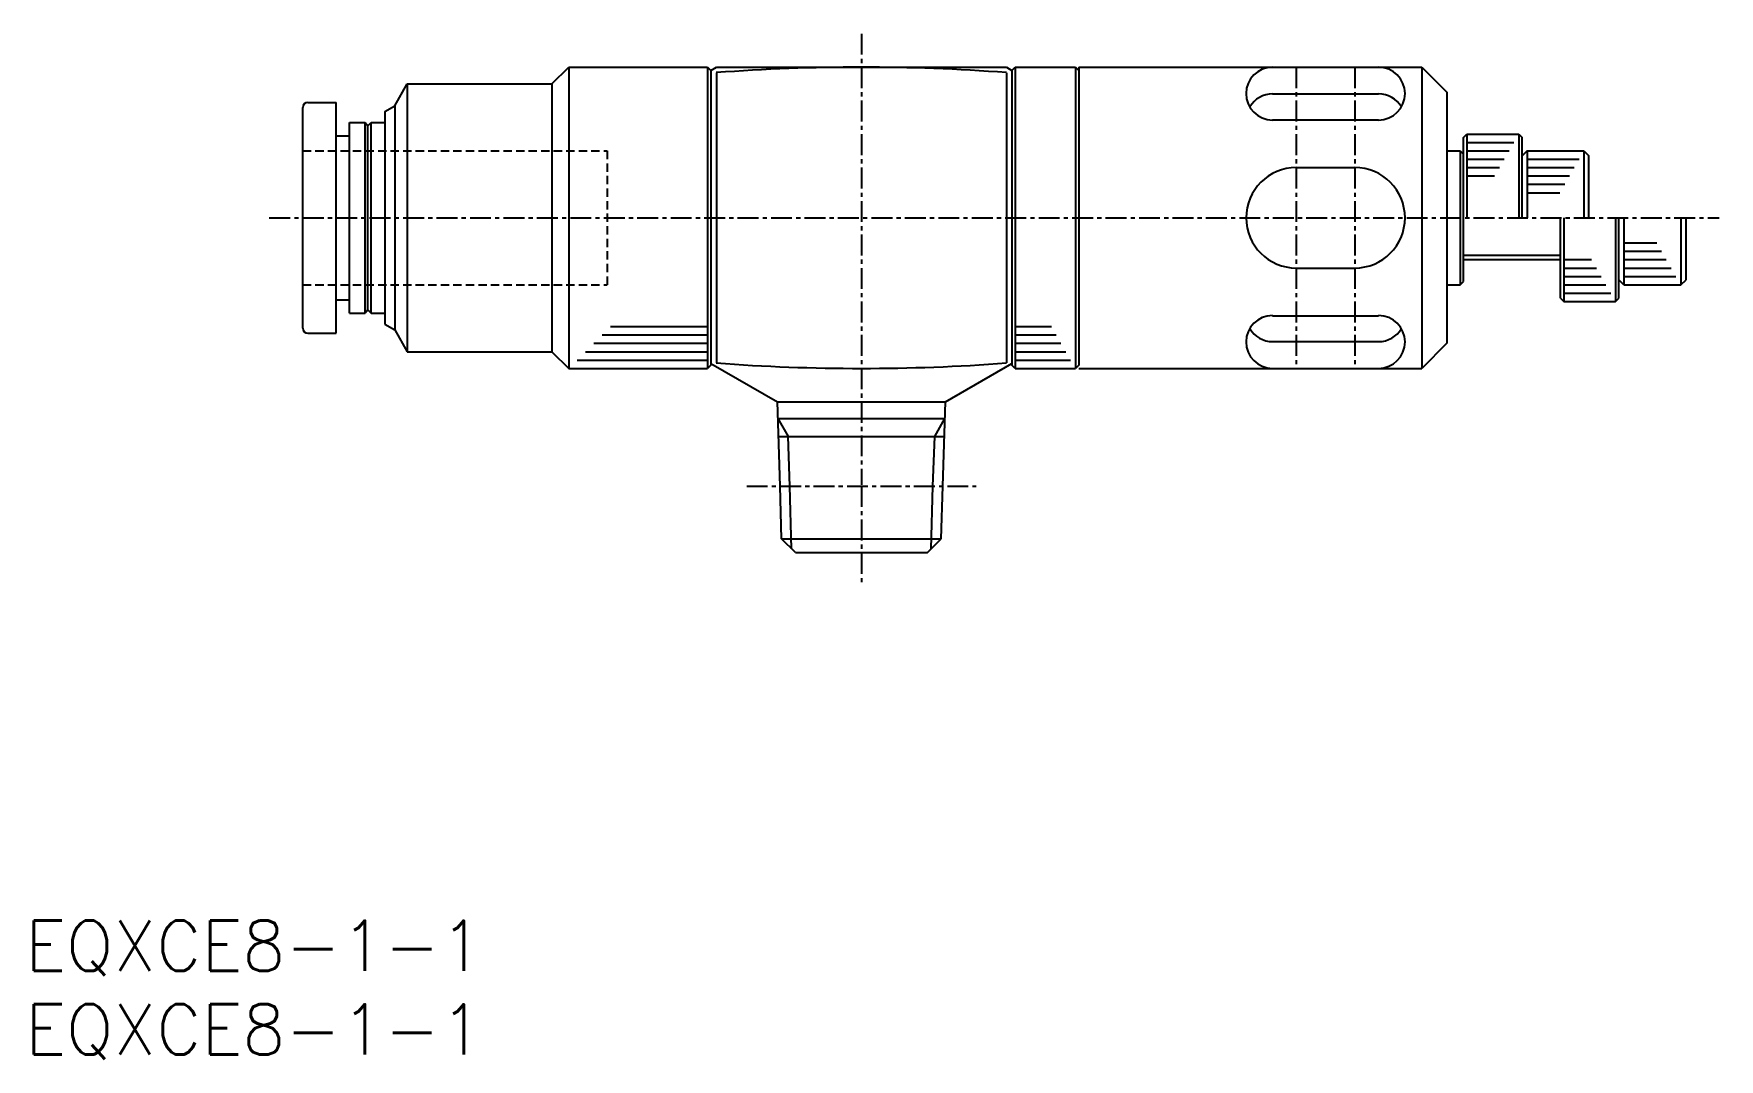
# Model space of a CAD drawing. Extents: x 1 to 101, y 0 to 61.
import ezdxf

# ---------------------------------------------------------------- set-up
doc = ezdxf.new("R2010")
doc.units = 0
doc.linetypes.add('CENTER', pattern=[2, 1.25, -0.25, 0.25, -0.25])
doc.linetypes.add('DASHED', pattern=[0.75, 0.5, -0.25])
doc.layers.get('0').update_dxf_attribs({"linetype": 'CONTINUOUS'})
doc.layers.add('CENTER', color=1, linetype='CENTER')
doc.styles.get("Standard").update_dxf_attribs({"font": 'txt.shx'})

# ---------------------------------------------------------------- blocks, each defined once
blk = doc.blocks.new('*U11')
at = {"color": 7, "linetype": 'CONTINUOUS'}
blk.add_text('EQXCE8-1-1', height=3, dxfattribs=at).set_placement((0, 0))
blk = doc.blocks.new('*U12')
at = {"color": 7, "linetype": 'CONTINUOUS'}
blk.add_text('EQXCE8-1-1', height=3, dxfattribs=at).set_placement((0, 5))

msp = doc.modelspace()

# ---------------------------------------------------------------- linework, layer by layer
at = {"color": 7, "linetype": 'CONTINUOUS'}
for p, q in [((31.5, 58), (32.5, 59)), ((32.5, 59), (32.5, 41)), ((32.5, 59), (40.8, 59)), ((40.8, 59), (40.8, 41)), ((40.8, 59), (41, 58.8)), ((41, 58.81), (41.33, 59)), ((41, 58.81), (41, 41.2)), ((41.33, 59), (58.67, 59)), ((41.33, 58.67), (41.33, 41.33)), ((58.67, 59), (59, 58.81)), ((58.67, 58.67), (58.67, 41.33)), ((59, 58.8), (59.2, 59)), ((59, 58.81), (59, 41.2)), ((59.2, 59), (59.2, 41)), ((59.2, 59), (62.8, 59)), ((62.8, 59), (62.8, 41)), ((62.8, 59), (63, 58.8)), ((63, 59), (63, 41.2)), ((63, 59), (83.5, 59)), ((83.5, 59), (85, 57.5)), ((83.5, 59), (83.5, 41)), ((22.1, 56.7), (22.85, 58)), ((22.85, 58), (22.85, 42)), ((22.85, 58), (31.5, 58)), ((31.5, 58), (31.5, 42)), ((85, 57.5), (85, 42.5)), ((16.6, 43.4), (16.6, 56.6)), ((16.9, 56.9), (18.6, 56.9)), ((18.6, 43.1), (18.6, 56.9)), ((21.5, 56.35), (22.1, 56.7)), ((22.1, 56.7), (22.1, 43.3)), ((74.58, 57.4), (80.92, 57.4)), ((19.4, 55.7), (20.33, 55.7)), ((19.4, 44.3), (19.4, 55.7)), ((20.33, 55.7), (20.5, 55.5)), ((20.33, 44.3), (20.33, 55.7)), ((20.5, 55.5), (20.68, 55.7)), ((20.5, 44.5), (20.5, 55.5)), ((20.68, 44.3), (20.68, 55.7)), ((20.68, 55.7), (21.5, 55.7)), ((21.5, 56.35), (21.5, 43.65)), ((74.58, 55.85), (80.92, 55.85)), ((18.6, 54.9), (19.4, 54.9)), ((86, 54.8), (86.2, 55)), ((86, 46.2), (86, 54.8)), ((86.2, 55), (89.3, 55)), ((86.2, 55), (86.2, 50)), ((86.2, 54.5), (89.01, 54.5)), ((89.3, 55), (89.5, 54.8)), ((89.3, 55), (89.3, 50)), ((89.5, 50), (89.5, 54.8)), ((85, 54), (85.8, 54)), ((85.8, 54), (86, 53.8)), ((85.8, 54), (85.8, 46)), ((86.2, 54), (88.72, 54)), ((86.2, 53.5), (88.43, 53.5)), ((89.8, 54), (89.5, 53.7)), ((89.8, 54), (93.2, 54)), ((89.8, 54), (89.8, 50)), ((89.8, 53.5), (92.91, 53.5)), ((93.2, 54), (93.5, 53.7)), ((93.2, 54), (93.2, 50)), ((93.5, 50), (93.5, 53.7)), ((76, 53), (79.5, 53)), ((86.2, 53), (88.15, 53)), ((86.2, 52.5), (87.86, 52.5)), ((89.8, 53), (92.62, 53)), ((89.8, 52.5), (92.33, 52.5)), ((89.8, 52), (92.05, 52)), ((89.8, 51.5), (91.76, 51.5)), ((91.79, 45.2), (91.79, 50)), ((91.99, 50), (91.99, 45)), ((95.09, 50), (95.09, 45)), ((95.29, 45.2), (95.29, 50)), ((95.59, 50), (95.59, 46)), ((99, 50), (99, 46)), ((99.3, 46.3), (99.3, 50)), ((95.59, 48.5), (97.55, 48.5)), ((86, 47.77), (91.79, 47.77)), ((86, 47.5), (91.79, 47.5)), ((91.99, 47.5), (93.65, 47.5)), ((95.59, 48), (97.84, 48)), ((95.59, 47.5), (98.12, 47.5)), ((76, 47), (79.5, 47)), ((91.99, 47), (93.94, 47)), ((91.99, 46.5), (94.22, 46.5)), ((95.59, 47), (98.41, 47)), ((95.59, 46.5), (98.7, 46.5)), ((85, 46), (85.8, 46)), ((85.8, 46), (86, 46.2)), ((91.99, 46), (94.51, 46)), ((91.99, 45.5), (94.8, 45.5)), ((95.59, 46), (95.29, 46.3)), ((95.59, 46), (99, 46)), ((99, 46), (99.3, 46.3)), ((18.6, 45.1), (19.4, 45.1)), ((20.5, 44.5), (20.33, 44.3)), ((20.5, 44.5), (20.68, 44.3)), ((91.79, 45.2), (91.99, 45)), ((91.99, 45), (95.09, 45)), ((95.09, 45), (95.29, 45.2)), ((19.4, 44.3), (20.33, 44.3)), ((20.68, 44.3), (21.5, 44.3)), ((21.5, 43.65), (22.1, 43.3)), ((35, 43.5), (40.8, 43.5)), ((59.2, 43.5), (61.36, 43.5)), ((74.58, 44.15), (80.92, 44.15)), ((16.9, 43.1), (18.6, 43.1)), ((22.1, 43.3), (22.85, 42)), ((34, 42.5), (40.8, 42.5)), ((34.5, 43), (40.8, 43)), ((59.2, 43), (61.65, 43)), ((59.2, 42.5), (61.93, 42.5)), ((74.58, 42.6), (80.92, 42.6)), ((85, 42.5), (83.5, 41)), ((22.85, 42), (31.5, 42)), ((31.5, 42), (32.5, 41)), ((33, 41.5), (40.8, 41.5)), ((33.5, 42), (40.8, 42)), ((59.2, 42), (62.22, 42)), ((59.2, 41.5), (62.51, 41.5)), ((32.5, 41), (40.8, 41)), ((41, 41.2), (40.8, 41)), ((41, 41.3), (44.98, 39)), ((55.02, 39), (59, 41.3)), ((59.2, 41), (59, 41.2)), ((59.2, 41), (62.8, 41)), ((63, 41.2), (62.8, 41)), ((63, 41), (83.5, 41)), ((44.98, 39), (55.02, 39)), ((45.14, 33.97), (44.98, 39)), ((54.86, 33.97), (55.02, 39)), ((45.01, 38), (45.62, 36.94)), ((45.01, 38), (54.99, 38)), ((54.38, 36.94), (54.99, 38)), ((45.04, 36.94), (54.96, 36.94)), ((45.72, 33.97), (45.62, 36.94)), ((54.28, 33.97), (54.38, 36.94)), ((45.23, 30.82), (45.14, 33.97)), ((45.83, 30.22), (45.72, 33.97)), ((54.17, 30.22), (54.28, 33.97)), ((54.77, 30.82), (54.86, 33.97)), ((45.23, 30.82), (54.77, 30.82)), ((46.05, 30), (45.23, 30.82)), ((53.95, 30), (54.77, 30.82)), ((46.05, 30), (53.95, 30))]:
    msp.add_line(p, q, dxfattribs=at)
at = {"color": 3, "linetype": 'DASHED'}
for p, q in [((16.6, 54), (34.8, 54)), ((34.8, 54), (34.8, 46)), ((16.6, 46), (34.8, 46))]:
    msp.add_line(p, q, dxfattribs=at)
at = {"color": 7, "linetype": 'CONTINUOUS'}
for centre, radius, start, end in [((50, -56.82), 115.82, 85.7045, 94.2955), ((74.58, 57.42), 1.58, 90, 270), ((80.92, 57.42), 1.58, 270, 90), ((16.9, 56.6), 0.3, 90, 180), ((74.58, 55.82), 1.58, 90, 149.49), ((80.92, 55.82), 1.58, 30.51, 90), ((76, 50), 3, 90, 270), ((79.5, 50), 3, 270, 90), ((16.9, 43.4), 0.3, 180, 270), ((74.58, 42.58), 1.58, 90, 270), ((74.58, 44.18), 1.58, 210.51, 270), ((80.92, 42.58), 1.58, 270, 90), ((80.92, 44.18), 1.58, 270, 329.49), ((50, 156.82), 115.82, 265.7045, 274.2955)]:
    msp.add_arc(centre, radius, start, end, dxfattribs=at)
at = {"layer": 'CENTER', "color": 1, "linetype": 'CENTER'}
for p, q in [((50, 61), (50, 34.04)), ((76, 59), (76, 41.2)), ((79.5, 59), (79.5, 41.2)), ((14.6, 50), (101.29, 50)), ((43.14, 33.97), (56.86, 33.97)), ((50, 33.97), (50, 28))]:
    msp.add_line(p, q, dxfattribs=at)

# ---------------------------------------------------------------- block references
at = {"color": 7, "linetype": 'CONTINUOUS'}
for name in ['*U12', '*U11']:
    msp.add_blockref(name, (0, 0), dxfattribs=at)

doc.saveas('drawing.dxf')
